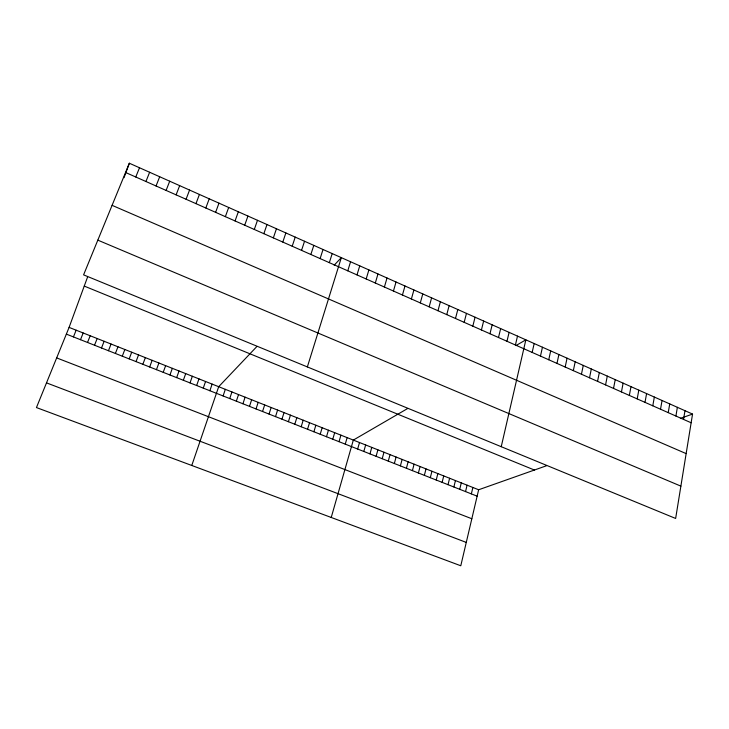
<?xml version="1.0" encoding="UTF-8"?>
<svg xmlns="http://www.w3.org/2000/svg" width="729" height="729" viewBox="0 0 729 729"><rect width="100%" height="100%" fill="white"/><g stroke="black" fill="none" stroke-linecap="round" stroke-linejoin="round"><path stroke-width="1.09" d="M692.55 414.072L675.646 518.456L83.589 274.86L129.343 163.232L692.55 414.072L680.421 418.364M683.538 419.412L684.978 410.7M675.911 416.031L677.369 407.311M668.238 412.632L669.732 403.902M660.529 409.224L662.05 400.485M652.792 405.798L654.341 397.05M645.01 402.353L646.587 393.596M637.192 398.9L638.804 390.133M629.346 395.428L630.986 386.652M621.454 391.938L623.122 383.153M613.526 388.429L615.23 379.636M605.562 384.903L607.293 376.1M597.561 381.358L599.329 372.546M589.524 377.804L591.319 368.983M581.45 374.232L583.273 365.402M573.331 370.642L575.19 361.803M565.175 367.033L567.062 358.185M556.983 363.406L558.897 354.549M548.746 359.762L550.696 350.895M540.471 356.098L542.458 347.223M532.161 352.417L534.175 343.532M501.233 446.695L525.855 339.832L515.941 345.592M546.54 465.74L478.643 489.76L460.783 565.768L36.45 407.566L69.091 327.394L87.598 276.965M515.412 345.008L517.499 336.105M471.353 493.879L472.875 487.473M506.974 341.272L509.097 332.36M465.549 491.592L467.079 485.177M459.726 489.296L461.275 482.88M498.499 337.527L500.65 328.606M453.875 486.99L455.443 480.566M489.979 333.754L492.166 324.824M448.016 484.676L449.602 478.251M442.129 482.352L443.733 475.919M481.422 329.964L483.637 321.024M436.224 480.028L437.847 473.586M472.82 326.155L475.071 317.215M430.301 477.686L431.942 471.244M424.36 475.344L426.009 468.902M464.173 322.336L466.46 313.379M418.4 472.993L420.068 466.542M455.488 318.491L457.812 309.524M412.414 470.633L414.099 464.173M446.759 314.627L449.119 305.651M406.418 468.264L408.112 461.803M400.394 465.886L402.107 459.425M437.983 310.745L440.38 301.76M394.353 463.507L396.084 457.028M429.162 306.836L431.595 297.851M388.284 461.111L390.042 454.632M420.305 302.918L422.774 293.915M382.206 458.714L383.973 452.226M376.1 456.308L377.886 449.82M369.968 453.894L371.772 447.396M411.393 298.972L413.908 289.969M363.826 451.461L365.648 444.963M357.657 449.028L359.497 442.53M402.444 295.017L404.987 285.996M393.45 291.035L396.029 282.005M331.23 517.472L353.328 440.079L407.557 408.568M345.254 444.143L347.132 437.628M339.031 441.683L340.926 435.158M384.402 287.035L387.026 277.995M375.317 283.007L377.977 273.967M332.77 439.213L334.684 432.689M326.501 436.744L328.433 430.21M366.186 278.97L368.883 269.921M320.204 434.256L322.154 427.723M313.889 431.768L315.857 425.226M307.547 429.263L309.533 422.72M357 274.906L359.743 265.848M347.779 270.823L350.558 261.757M301.186 426.757L303.191 420.205M294.798 424.242L296.831 417.681M307.356 366.924L341.327 257.647L334.174 265.174M288.392 421.708L290.443 415.147M281.968 419.175L284.028 412.605M329.335 262.659L332.196 253.583M275.516 416.633L277.603 410.053M269.047 414.081L271.142 407.502M320.122 258.585L323.02 249.491M310.864 254.485L313.807 245.391M262.549 411.511L264.673 404.932M256.025 408.942L258.175 402.353M249.491 406.363L251.651 399.765M301.551 250.366L304.54 241.263M242.921 403.775L245.108 397.177M292.201 246.229L295.227 237.116M236.333 401.178L238.538 394.571M229.726 398.563L231.95 391.956M282.797 242.064L285.868 232.943M273.348 237.891L276.455 228.751M223.092 395.947L225.334 389.332M191.773 465.476L218.691 386.698L256.827 346.567M263.852 233.681L266.996 224.541M209.861 390.735L212.139 384.101M203.263 388.129L205.569 381.495M254.303 229.462L257.492 220.313M196.648 385.523L198.971 378.88M190.005 382.898L192.356 376.255M244.707 225.206L247.942 216.057M183.343 380.274L185.713 373.622M176.655 377.631L179.042 370.979M235.057 220.942L238.337 211.775M225.361 216.65L228.687 207.473M169.948 374.988L172.354 368.327M163.214 372.328L165.638 365.666M124.03 177.694L129.343 163.232M156.453 369.667L158.904 362.996M215.611 212.339L218.982 203.154M205.815 208.002L209.232 198.817M149.664 366.988L152.142 360.317M142.857 364.3L145.353 357.629M136.031 361.611L138.546 354.923M195.964 203.646L199.427 194.443M129.179 358.905L131.712 352.216M186.068 199.263L189.567 190.059M122.29 356.189L124.85 349.501M115.392 353.465L117.97 346.767M176.108 194.853L179.662 185.649M108.457 350.731L111.063 344.033M166.103 190.433L169.702 181.211M101.504 347.988L104.129 341.281M156.042 185.977L159.697 176.755M94.524 345.236L97.176 338.52M87.516 342.475L90.196 335.759M80.491 339.696L83.188 332.98M145.937 181.503L149.627 172.272M73.438 336.916L76.153 330.191M135.767 177.001L139.512 167.761M46.501 382.88L466.268 542.412M56.671 357.912L471.827 518.747M66.357 334.119L477.14 496.167M69.091 327.394L478.643 489.76M84.254 286.087L534.412 470.032M97.823 240.142L680.877 486.134M112.084 205.341L686.144 453.611M125.552 172.481L691.138 422.774"/></g></svg>
